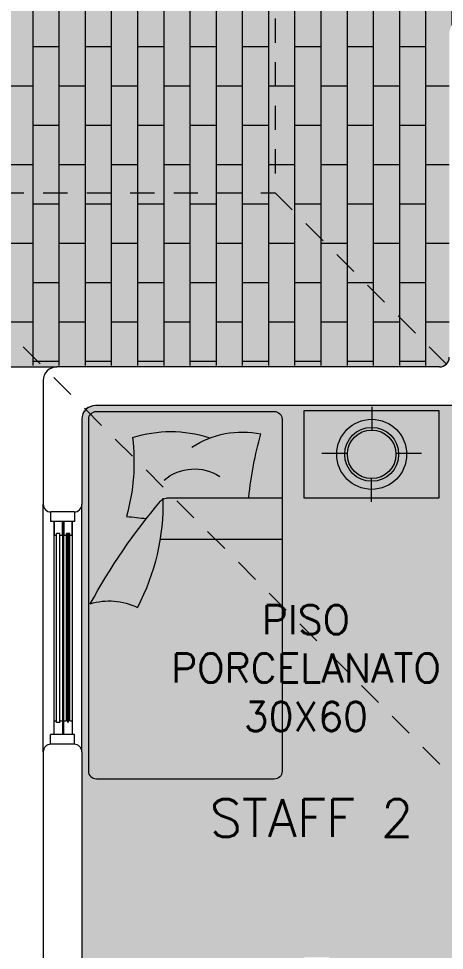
# Model space of a CAD drawing. Header units: metres. Extents: x 8 to 2416, y -346 to 476.
# Drawn here: x 119.24 to 121.442, y -187.407 to -182.593 of the extents above; entities that cross this region are included whole.
import ezdxf

# ---------------------------------------------------------------- set-up
doc = ezdxf.new("R2010")
doc.units = ezdxf.units.M
doc.linetypes.add('0', pattern=[0])
doc.linetypes.add('HIDDEN2', pattern=[0.1875, 0.125, -0.0625])
doc.layers.get('0').update_dxf_attribs({"color": 250, "linetype": '0', "lineweight": 20})
for name, color, linetype, lineweight in [('A-DOOR', 35, 'Continuous', 5), ('A-WALL', 250, 'Continuous', 20), ('baños', 140, 'Continuous', 0), ('MOBILIARIOS', 252, 'Continuous', 0), ('piscina', 131, 'Continuous', 0), ('piso', 253, 'Continuous', 0), ('SE-3', 253, 'Continuous', 5), ('textos', 7, 'Continuous', 0)]:
    doc.layers.add(name, color=color, linetype=linetype, lineweight=lineweight)
doc.layers.add('hatch piso', color=253, linetype='Continuous', lineweight=0, transparency=0.7)
doc.layers.add('Techos 1', color=7, linetype='HIDDEN2', lineweight=9, true_color=0x42391a)
doc.styles.get("Standard").update_dxf_attribs({"font": 'arial.ttf', "height": 0.1875})

# ---------------------------------------------------------------- blocks, each defined once
blk = doc.blocks.new('PL BASE 1N NASAS 09')
at = {"layer": 'A-DOOR'}
for p, q in [((-122.3935, -49.599), (-122.3935, -49.649)), ((-122.2695, -49.599), (-122.2695, -49.649)), ((-122.2695, -49.649), (-122.3935, -49.649)), ((-122.3751, -50.749), (-122.3751, -49.649)), ((-122.3321, -49.649), (-122.3321, -50.749)), ((-122.3245, -50.749), (-122.3245, -49.649)), ((-122.2815, -49.649), (-122.2815, -50.749)), ((-122.3623, -50.6877), (-122.3623, -49.7103)), ((-122.3449, -49.7103), (-122.3623, -49.7103)), ((-122.3449, -50.6877), (-122.3449, -49.7103)), ((-122.3117, -50.679), (-122.3117, -49.7103)), ((-122.2943, -49.7103), (-122.3117, -49.7103)), ((-122.2943, -50.679), (-122.2943, -49.7103)), ((-122.3449, -50.6877), (-122.3623, -50.6877)), ((-122.2695, -50.749), (-122.3935, -50.749)), ((-122.3935, -50.799), (-122.3935, -50.749)), ((-122.2695, -50.799), (-122.2695, -50.749))]:
    blk.add_line(p, q, dxfattribs=at)
for points in [[(-122.3449, -49.719), (-122.3321, -49.719), (-122.3321, -49.649), (-122.3751, -49.649), (-122.3751, -49.719), (-122.3623, -49.719)], [(-122.2943, -49.719), (-122.2815, -49.719), (-122.2815, -49.649), (-122.3245, -49.649), (-122.3245, -49.719), (-122.3117, -49.719)], [(-122.3449, -50.679), (-122.3321, -50.679), (-122.3321, -50.749), (-122.3751, -50.749), (-122.3751, -50.679), (-122.3623, -50.679)], [(-122.2943, -50.679), (-122.2815, -50.679), (-122.2815, -50.749), (-122.3245, -50.749), (-122.3245, -50.679), (-122.3117, -50.679)]]:
    blk.add_lwpolyline(points, dxfattribs=at)
at = {"layer": 'A-WALL'}
for p, q in [((-120.3811, -48.8497), (-122.3611, -48.8497)), ((-122.4311, -48.9197), (-122.4311, -49.559)), ((-120.0011, -49.0497), (-122.1611, -49.0497)), ((-122.2311, -49.1197), (-122.2311, -49.559)), ((-122.4311, -50.839), (-122.4311, -49.559)), ((-122.2311, -50.839), (-122.2311, -49.559)), ((-122.2711, -49.599), (-122.3911, -49.599)), ((-122.4311, -50.839), (-122.4311, -53.2597)), ((-122.2711, -50.799), (-122.3911, -50.799)), ((-122.2311, -50.839), (-122.2311, -52.4997))]:
    blk.add_line(p, q, dxfattribs=at)
for centre, radius, start, end in [((-120.3811, -48.7997), 0.05, 270, 360), ((-122.3611, -48.9197), 0.07, 90, 180), ((-122.1611, -49.1197), 0.07, 90, 180), ((-122.3911, -49.559), 0.04, 180, 270), ((-122.2711, -49.559), 0.04, 270, 360), ((-122.3911, -50.839), 0.04, 90, 180), ((-122.2711, -50.839), 0.04, 0, 90)]:
    blk.add_arc(centre, radius, start, end, dxfattribs=at)
at = {"layer": 'piscina', "const_width": 0.01}
blk.add_lwpolyline([(-122.303, -49.7103), (-122.303, -50.6877)], dxfattribs=at)
at = {"layer": 'piso'}
blk.add_line((-123.5311, -48.8454), (-122.3611, -48.8497), dxfattribs=at)
at = {"layer": 'Techos 1'}
for p, q in [((-121.2311, -42.5497), (-121.2311, -47.9498)), ((-123.3311, -47.9497), (-121.2311, -47.9497)), ((-123.3311, -47.9498), (-119.2311, -52.0497)), ((-121.2311, -47.9498), (-118.0811, -51.0997))]:
    blk.add_line(p, q, dxfattribs=at)
at = {"layer": 'textos', "insert": (-121.7039, -51.2785), "char_height": 0.195, "width": 3.386779, "attachment_point": 7}
blk.add_mtext('{\\Fromans|c0; STAFF 2}', dxfattribs=at)
blk = doc.blocks.new('SBED BL22')
at = {"layer": 'MOBILIARIOS'}
for p, q in [((0.0024, -0.4088), (0.5977, -0.4088)), ((0.0024, -0.622), (0.6287, -0.622))]:
    blk.add_line(p, q, dxfattribs=at)
blk.add_lwpolyline([(1, -1.82), (1, 0, 0.414214), (0.96, 0.04), (0.04, 0.04, 0.414214), (0, 0), (0, -1.82, 0.414214), (0.04, -1.86), (0.96, -1.86, 0.414214)], format="xyb", close=True, dxfattribs=at)
for centre, radius, start, end in [((0.206, -0.5325), 0.4662, 56.115, 102.0188), ((-1.5957, -0.5731), 1.7755, 5.5112, 16.2393), ((0.5755, -0.6929), 0.6292, 71.7279, 108.2721), ((1.8554, -0.2171), 1.0894, 173.5834, 195.2056), ((0.4533, -0.4985), 0.2414, 49.5381, 122.9919), ((0.5977, -0.4488), 0.04, 40.117, 90), ((1.7867, -0.4334), 1.1707, 178.7966, 207.447), ((-1.8433, -2.5056), 3.232, 28.6854, 40.117), ((1.0264, -3.0153), 2.5222, 95.0578, 97.3886), ((0.8936, -1.272), 0.3327, 72.799, 116.0068)]:
    blk.add_arc(centre, radius, start, end, dxfattribs=at)
blk = doc.blocks.new('PL MUEBLES 1N NASAS 09')
at = {"layer": 'hatch piso'}
h = blk.add_hatch(dxfattribs=at)
h.set_pattern_fill('AR-BRSTD', color=256, scale=0.002, angle=-90)
h.set_pattern_definition([(270, (38.70153, 39.36118), (0.1354836, -2e-17), []), (0, (38.70153, 39.36118), (0.1354836, 0.2032), [0.1354836, -0.1354836])])
edge = h.paths.add_edge_path()
edge.add_arc((42.2052, 44.7282), 0.0254, 5.5979, 84.4021)
edge.add_line((42.2077, 44.7535), (42.0105, 44.7535))
edge.add_arc((42.0105, 44.8335), 0.08, 180, 270, ccw=False)
edge.add_line((41.9305, 44.8335), (41.9305, 46.5503))
edge.add_line((41.9305, 46.5503), (38.7304, 46.5503))
edge.add_line((38.7304, 46.5503), (38.7304, 39.3612))
edge.add_line((38.7304, 39.3612), (41.9305, 39.3612))
edge.add_line((41.9305, 39.3612), (41.9305, 41.0735))
edge.add_arc((42.0105, 41.0735), 0.08, 91.7582, 180, ccw=False)
edge.add_line((42.008, 41.1535), (42.1927, 41.1536))
edge.add_arc((42.1905, 41.1935), 0.04, 273.219, 360)
edge.add_line((42.2305, 41.1935), (42.2305, 44.7307))
at = {"layer": 'MOBILIARIOS'}
for p, q in [((41.5325, 39.0276), (41.5325, 39.1476)), ((41.4039, 38.9059), (41.2721, 38.9059)), ((41.7868, 38.9057), (41.655, 38.9057)), ((41.5282, 38.6565), (41.5282, 38.7765))]:
    blk.add_line(p, q, dxfattribs=at)
blk.add_lwpolyline([(41.1783, 39.1271), (41.1783, 38.6771), (41.8783, 38.6769), (41.8783, 39.1269)], close=True, dxfattribs=at)
for radius in [0.1809, 0.1394, 0.1256]:
    blk.add_circle((41.5294, 38.9021), radius, dxfattribs=at)
at = {"layer": 'baños'}
blk.add_blockref('PL BASE 1N NASAS 09', (162.2615, 88.2033), dxfattribs=at)
at = {"layer": 'MOBILIARIOS', "xscale": -1, "rotation": 359.9974981127077}
blk.add_blockref('SBED BL22', (41.0657, 39.0838), dxfattribs=at)

msp = doc.modelspace()

# ---------------------------------------------------------------- hatches: boundary and pattern name
at = {"layer": 'SE-3', "true_color": 0xffc78f, "transparency": 33554483}
h = msp.add_hatch(color=31, dxfattribs=at)
h.dxf.hatch_style = 1
edge = h.paths.add_edge_path()
edge.add_line((121.76707, -179.01757), (121.76706, -182.55257))
edge.add_arc((121.72706, -182.55257), 0.04, 270, 360, ccw=False)
edge.add_line((121.72706, -182.59257), (121.54706, -182.59257))
edge.add_arc((121.54706, -182.67257), 0.08, 90, 180)
edge.add_line((121.46706, -182.67257), (121.46706, -184.34253))
edge.add_arc((121.41706, -184.34253), 0.05, -90, 0, ccw=False)
edge.add_line((121.41706, -184.39253), (118.26702, -184.38824))
edge.add_line((118.26702, -184.38824), (118.26702, -183.49261))
edge.add_line((118.26702, -183.49261), (117.86702, -183.48711))
edge.add_line((117.86702, -183.48711), (117.86702, -178.09253))
edge.add_line((117.86702, -178.09253), (118.26702, -178.09253))
edge.add_line((118.26702, -178.09253), (118.26702, -177.19253))
edge.add_line((118.26702, -177.19253), (121.41706, -177.19253))
edge.add_arc((121.41706, -177.24253), 0.05, 0, 90, ccw=False)
edge.add_line((121.46706, -177.24253), (121.46706, -178.91257))
edge.add_arc((121.54706, -178.91257), 0.08, 180, 270)
edge.add_line((121.54706, -178.99257), (121.74207, -178.99257))
edge.add_arc((121.74207, -179.01757), 0.025, 0, 90, ccw=False)
at = {"layer": 'SE-3', "true_color": 0x84b4e1, "transparency": 33554508}
h = msp.add_hatch(color=151, dxfattribs=at)
h.dxf.hatch_style = 1
edge = h.paths.add_edge_path()
edge.add_line((120.86706, -187.47253), (120.86707, -188.00253))
edge.add_arc((120.90857, -188.00191), 0.0415, 180.85425, 281.81762)
edge.add_line((120.91706, -188.04253), (120.91706, -188.20253))
edge.add_arc((120.87706, -188.20253), 0.04, 272.26343, 360, ccw=False)
edge.add_line((120.87864, -188.2425), (121.85404, -188.2424))
edge.add_arc((121.85731, -188.20253), 0.04, 180, 265.31875, ccw=False)
edge.add_line((121.81731, -188.20253), (121.81731, -188.04253))
edge.add_arc((121.82547, -188.00174), 0.0416, 258.6856, 358.9075)
edge.add_line((121.86706, -188.00253), (121.86706, -186.43253))
edge.add_arc((121.90706, -186.43253), 0.04, 92.72631, 180, ccw=False)
edge.add_line((121.90516, -186.39258), (121.97706, -186.39253))
edge.add_arc((121.97706, -186.43253), 0.04, 360, 450, ccw=False)
edge.add_line((122.01706, -186.43253), (122.0169, -185.55617))
edge.add_arc((121.97706, -185.55253), 0.04, 270, 354.78409, ccw=False)
edge.add_line((121.97706, -185.59253), (121.90706, -185.59253))
edge.add_arc((121.90706, -185.55253), 0.04, 180, 270, ccw=False)
edge.add_line((121.86706, -185.55253), (121.86706, -184.66089))
edge.add_arc((121.79716, -184.66246), 0.06992, 361.28329, 449.88988)
edge.add_line((121.79729, -184.59253), (119.61707, -184.59253))
edge.add_arc((119.61707, -184.64253), 0.05, 450, 539.99985)
edge.add_line((119.56707, -184.64253), (119.56706, -187.44253))
edge.add_line((119.56706, -187.44253), (119.56707, -188.04253))
edge.add_line((119.56707, -188.04253), (120.71707, -188.04253))
edge.add_line((120.71707, -188.04253), (120.71707, -187.44253))
edge.add_line((120.71707, -187.44253), (120.83706, -187.44253))
edge.add_arc((120.83706, -187.47253), 0.03, 360, 450, ccw=False)

# ---------------------------------------------------------------- block references
msp.add_blockref('PL MUEBLES 1N NASAS 09', (79.53659, -223.74611))

# ---------------------------------------------------------------- texts
at = {"layer": 'textos', "color": 5, "insert": (122.8457, -186.27377), "char_height": 0.15, "width": 4.2399171, "attachment_point": 9}
msp.add_mtext('\\pxqc;{\\Fromans|c0;PISO \\PPORCELANATO\\P30X60}', dxfattribs=at)

doc.saveas('drawing.dxf')
